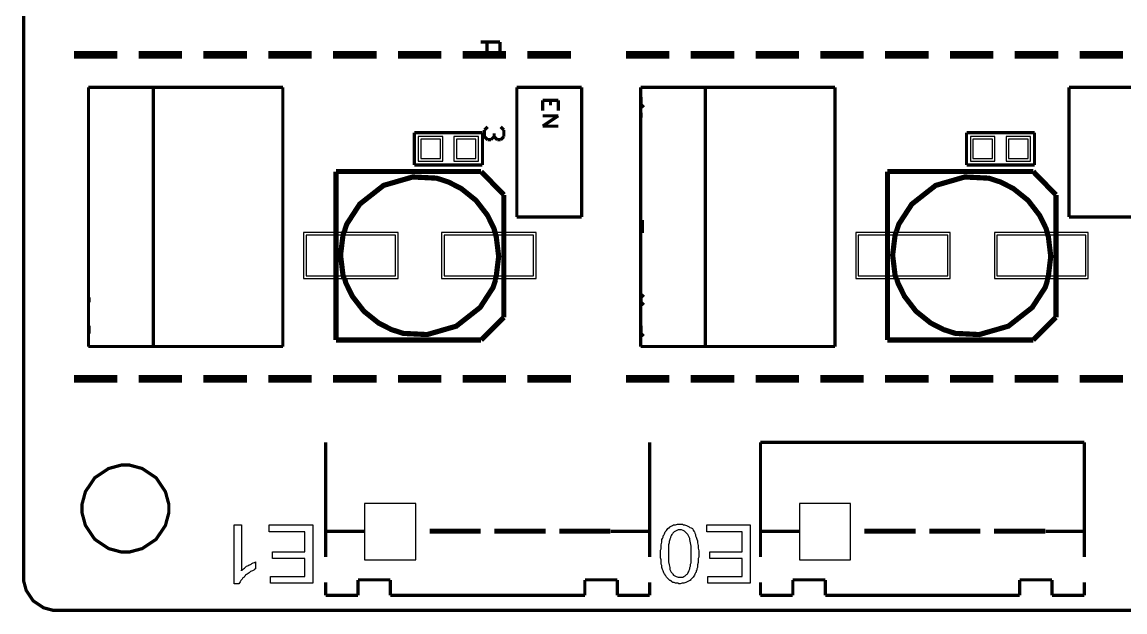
# Model space of a CAD drawing. Extents: x -110 to 1, y -84 to 0.
# Drawn here: x -109.55 to -66.32, y -83.92 to -60.82 of the extents above; entities that cross this region are included whole.
import ezdxf

# ---------------------------------------------------------------- set-up
doc = ezdxf.new("R2010")
doc.units = 0
doc.header["$MEASUREMENT"] = 0

msp = doc.modelspace()

# ---------------------------------------------------------------- linework, layer by layer
at = {"color": 0}
for points, const_width in [([(-109.482, -1.181), (-109.482, -82.587)], 0.127), ([(-106.663, -61.95), (-106.663, -62.255)], 1.702), ([(-104.123, -61.95), (-104.123, -62.255)], 1.702), ([(-101.584, -61.95), (-101.584, -62.255)], 1.702), ([(-99.044, -61.95), (-99.044, -62.255)], 1.702), ([(-96.504, -61.95), (-96.504, -62.255)], 1.702), ([(-93.964, -61.95), (-93.964, -62.255)], 1.702), ([(-91.424, -61.95), (-91.424, -62.255)], 1.702), ([(-88.884, -61.95), (-88.884, -62.255)], 1.702), ([(-85.024, -61.95), (-85.024, -62.255)], 1.702), ([(-82.484, -61.95), (-82.484, -62.255)], 1.702), ([(-79.944, -61.95), (-79.944, -62.255)], 1.702), ([(-77.404, -61.95), (-77.404, -62.255)], 1.702), ([(-74.865, -61.95), (-74.865, -62.255)], 1.702), ([(-72.325, -61.95), (-72.325, -62.255)], 1.702), ([(-69.785, -61.95), (-69.785, -62.255)], 1.702), ([(-67.245, -61.95), (-67.245, -62.255)], 1.702), ([(-91.576, -61.595), (-90.815, -61.595)], 0.127), ([(-91.323, -61.975), (-91.323, -61.595)], 0.127), ([(-90.815, -61.595), (-90.815, -61.975)], 0.127), ([(-91.196, -62.102), (-91.323, -61.975)], 0.127), ([(-90.942, -62.102), (-91.196, -62.102)], 0.127), ([(-90.815, -61.975), (-90.942, -62.102)], 0.127), ([(-106.943, -63.371), (-106.943, -73.525)], 0.127), ([(-104.403, -63.371), (-106.943, -63.371)], 0.127), ([(-104.403, -63.371), (-104.403, -73.525)], 0.127), ([(-104.403, -63.371), (-104.403, -73.525)], 0.127), ([(-99.323, -63.371), (-104.403, -63.371)], 0.127), ([(-99.323, -63.371), (-99.323, -73.525)], 0.127), ([(-90.154, -63.371), (-90.154, -68.448)], 0.127), ([(-87.615, -63.371), (-90.154, -63.371)], 0.127), ([(-87.615, -63.371), (-87.615, -68.448)], 0.127), ([(-82.764, -63.371), (-85.303, -63.371)], 0.127), ([(-85.303, -63.371), (-85.303, -73.525)], 0.127), ([(-82.764, -63.371), (-82.764, -73.525)], 0.127), ([(-82.764, -63.371), (-82.764, -73.525)], 0.127), ([(-77.684, -63.371), (-82.764, -63.371)], 0.127), ([(-77.684, -63.371), (-77.684, -73.525)], 0.127), ([(-68.515, -63.371), (-68.515, -68.448)], 0.127), ([(-65.975, -63.371), (-68.515, -63.371)], 0.127), ([(-88.529, -63.879), (-89.138, -63.879)], 0.127), ([(-89.138, -63.879), (-89.138, -64.285)], 0.127), ([(-88.834, -63.879), (-88.834, -64.083)], 0.127), ([(-88.529, -64.285), (-88.529, -63.879)], 0.127), ([(-85.278, -63.752), (-85.278, -64.057)], 0.127), ([(-85.278, -64.057), (-85.176, -64.158)], 0.127), ([(-85.278, -64.463), (-85.278, -64.362)], 0.127), ([(-85.278, -64.362), (-85.278, -64.564)], 0.127), ([(-89.138, -64.489), (-88.529, -64.489)], 0.127), ([(-88.529, -64.489), (-89.138, -64.895)], 0.127), ([(-89.138, -64.895), (-88.529, -64.895)], 0.127), ([(-94.167, -65.148), (-94.167, -66.418)], 0.127), ([(-91.5, -65.148), (-94.167, -65.148)], 0.127), ([(-91.5, -65.148), (-91.5, -66.418)], 0.127), ([(-91.424, -65.047), (-91.297, -64.92)], 0.127), ([(-91.424, -65.301), (-91.424, -65.047)], 0.127), ([(-91.297, -65.428), (-91.424, -65.301)], 0.127), ([(-91.043, -65.301), (-91.17, -65.428)], 0.127), ([(-91.043, -65.301), (-91.043, -65.174)], 0.127), ([(-91.043, -65.174), (-91.043, -65.301)], 0.127), ([(-90.916, -65.428), (-91.043, -65.301)], 0.127), ([(-90.789, -64.92), (-90.662, -65.047)], 0.127), ([(-90.662, -65.301), (-90.789, -65.428)], 0.127), ([(-90.662, -65.047), (-90.662, -65.301)], 0.127), ([(-72.528, -65.148), (-72.528, -66.418)], 0.127), ([(-69.861, -65.148), (-72.528, -65.148)], 0.127), ([(-69.861, -65.148), (-69.861, -66.418)], 0.127), ([(-91.17, -65.428), (-91.297, -65.428)], 0.127), ([(-90.789, -65.428), (-90.916, -65.428)], 0.127), ([(-97.24, -66.672), (-97.24, -68.88)], 0.203), ([(-91.551, -66.672), (-97.24, -66.672)], 0.203), ([(-91.5, -66.418), (-94.167, -66.418)], 0.127), ([(-90.662, -67.585), (-91.551, -66.672)], 0.203), ([(-75.626, -66.672), (-75.626, -68.88)], 0.203), ([(-69.912, -66.672), (-75.626, -66.672)], 0.203), ([(-69.861, -66.418), (-72.528, -66.418)], 0.127), ([(-69.023, -67.585), (-69.912, -66.672)], 0.203), ([(-96.913, -69.019), (-96.82, -68.733), (-96.31, -67.948), (-95.375, -67.215), (-94.234, -66.885), (-93.298, -66.932), (-93.012, -67.024), (-92.835, -67.081), (-92.331, -67.339), (-91.755, -67.801), (-91.303, -68.385), (-91.054, -68.892), (-91, -69.069)], 0.203), ([(-75.274, -69.019), (-75.181, -68.733), (-74.671, -67.948), (-73.736, -67.215), (-72.595, -66.885), (-71.659, -66.932), (-71.372, -67.024), (-71.195, -67.081), (-70.692, -67.339), (-70.115, -67.801), (-69.664, -68.385), (-69.414, -68.892), (-69.36, -69.069)], 0.203), ([(-90.662, -67.585), (-90.662, -68.88)], 0.203), ([(-69.023, -67.585), (-69.023, -68.88)], 0.203), ([(-106.943, -68.575), (-106.943, -69.083)], 0.127), ([(-87.615, -68.448), (-90.154, -68.448)], 0.127), ([(-85.227, -68.575), (-85.227, -69.083)], 0.127), ([(-65.975, -68.448), (-68.515, -68.448)], 0.127), ([(-97.24, -68.88), (-97.24, -71.088)], 0.203), ([(-96.921, -70.873), (-96.968, -70.722), (-97.062, -69.946), (-96.968, -69.171), (-96.921, -69.019)], 0.203), ([(-91.007, -69.07), (-90.96, -69.221), (-90.865, -69.997), (-90.96, -70.773), (-91.007, -70.923)], 0.203), ([(-90.662, -68.88), (-90.662, -71.088)], 0.203), ([(-75.626, -68.88), (-75.626, -71.088)], 0.203), ([(-75.281, -70.873), (-75.329, -70.722), (-75.423, -69.946), (-75.329, -69.171), (-75.281, -69.019)], 0.203), ([(-69.368, -69.07), (-69.32, -69.221), (-69.226, -69.997), (-69.32, -70.773), (-69.368, -70.923)], 0.203), ([(-69.023, -68.88), (-69.023, -71.088)], 0.203), ([(-90.99, -70.923), (-91.082, -71.21), (-91.592, -71.996), (-92.526, -72.728), (-93.668, -73.057), (-94.604, -73.011), (-94.891, -72.918), (-95.068, -72.862), (-95.571, -72.604), (-96.148, -72.143), (-96.599, -71.558), (-96.848, -71.051), (-96.903, -70.873)], 0.203), ([(-69.351, -70.923), (-69.443, -71.21), (-69.953, -71.996), (-70.887, -72.728), (-72.029, -73.057), (-72.964, -73.011), (-73.251, -72.918), (-73.428, -72.862), (-73.932, -72.604), (-74.509, -72.143), (-74.96, -71.558), (-75.209, -71.051), (-75.264, -70.873)], 0.203), ([(-97.24, -71.088), (-97.24, -73.271)], 0.203), ([(-90.662, -71.088), (-90.662, -72.382)], 0.203), ([(-75.626, -71.088), (-75.626, -73.271)], 0.203), ([(-69.023, -71.088), (-69.023, -72.382)], 0.203), ([(-106.917, -71.596), (-106.917, -71.799)], 0.127), ([(-85.176, -71.495), (-85.278, -71.596)], 0.127), ([(-85.278, -71.596), (-85.278, -71.799)], 0.127), ([(-85.278, -71.799), (-85.176, -71.901)], 0.127), ([(-90.662, -72.382), (-91.551, -73.271)], 0.203), ([(-69.023, -72.382), (-69.912, -73.271)], 0.203), ([(-106.917, -72.713), (-106.917, -73.017)], 0.127), ([(-85.278, -72.713), (-85.278, -73.017)], 0.127), ([(-85.278, -73.017), (-85.176, -73.119)], 0.127), ([(-104.403, -73.525), (-106.943, -73.525)], 0.127), ([(-99.323, -73.525), (-104.403, -73.525)], 0.127), ([(-91.551, -73.271), (-97.24, -73.271)], 0.203), ([(-82.764, -73.525), (-85.303, -73.525)], 0.127), ([(-77.684, -73.525), (-82.764, -73.525)], 0.127), ([(-69.912, -73.271), (-75.626, -73.271)], 0.203), ([(-106.663, -74.642), (-106.663, -74.946)], 1.702), ([(-104.123, -74.642), (-104.123, -74.946)], 1.702), ([(-101.584, -74.642), (-101.584, -74.946)], 1.702), ([(-99.044, -74.642), (-99.044, -74.946)], 1.702), ([(-96.504, -74.642), (-96.504, -74.946)], 1.702), ([(-93.964, -74.642), (-93.964, -74.946)], 1.702), ([(-91.424, -74.642), (-91.424, -74.946)], 1.702), ([(-88.884, -74.642), (-88.884, -74.946)], 1.702), ([(-85.024, -74.642), (-85.024, -74.946)], 1.702), ([(-82.484, -74.642), (-82.484, -74.946)], 1.702), ([(-79.944, -74.642), (-79.944, -74.946)], 1.702), ([(-77.404, -74.642), (-77.404, -74.946)], 1.702), ([(-74.865, -74.642), (-74.865, -74.946)], 1.702), ([(-72.325, -74.642), (-72.325, -74.946)], 1.702), ([(-69.785, -74.642), (-69.785, -74.946)], 1.702), ([(-67.245, -74.642), (-67.245, -74.946)], 1.702), ([(-97.646, -77.282), (-97.646, -81.775)], 0.127), ([(-84.948, -77.282), (-84.948, -81.775)], 0.127), ([(-80.604, -77.282), (-80.604, -81.775)], 0.127), ([(-67.905, -77.282), (-80.604, -77.282)], 0.127), ([(-67.905, -77.282), (-67.905, -81.775)], 0.127), ([(-92.567, -80.658), (-92.567, -80.861)], 2.006), ([(-90.027, -80.658), (-90.027, -80.861)], 2.006), ([(-87.487, -80.658), (-87.487, -80.861)], 2.006), ([(-75.525, -80.658), (-75.525, -80.861)], 2.006), ([(-72.985, -80.658), (-72.985, -80.861)], 2.006), ([(-70.445, -80.658), (-70.445, -80.861)], 2.006), ([(-96.123, -80.759), (-97.646, -80.759)], 0.127), ([(-84.948, -80.759), (-86.471, -80.759)], 0.127), ([(-79.08, -80.759), (-80.604, -80.759)], 0.127), ([(-67.905, -80.759), (-69.429, -80.759)], 0.127), ([(-108.213, -83.856), (-108.335, -83.856), (-108.706, -83.757), (-109.11, -83.484), (-109.382, -83.081), (-109.482, -82.71), (-109.482, -82.587)], 0.127), ([(-97.646, -82.765), (-97.646, -83.272)], 0.127), ([(-96.377, -82.663), (-96.377, -83.272)], 0.127), ([(-95.107, -82.663), (-96.377, -82.663)], 0.127), ([(-95.107, -82.663), (-95.107, -83.272)], 0.127), ([(-87.487, -82.663), (-87.487, -83.272)], 0.127), ([(-86.218, -82.663), (-87.487, -82.663)], 0.127), ([(-86.218, -82.663), (-86.218, -83.272)], 0.127), ([(-84.948, -82.765), (-84.948, -83.272)], 0.127), ([(-80.604, -82.765), (-80.604, -83.272)], 0.127), ([(-79.335, -82.663), (-79.335, -83.272)], 0.127), ([(-78.065, -82.663), (-79.335, -82.663)], 0.127), ([(-78.065, -82.663), (-78.065, -83.272)], 0.127), ([(-69.176, -82.663), (-70.445, -82.663)], 0.127), ([(-70.445, -82.663), (-70.445, -83.272)], 0.127), ([(-69.176, -82.663), (-69.176, -83.272)], 0.127), ([(-67.905, -82.765), (-67.905, -83.272)], 0.127), ([(-96.377, -83.272), (-97.646, -83.272)], 0.127), ([(-87.487, -83.272), (-95.107, -83.272)], 0.127), ([(-84.948, -83.272), (-86.218, -83.272)], 0.127), ([(-79.335, -83.272), (-80.604, -83.272)], 0.127), ([(-70.445, -83.272), (-78.065, -83.272)], 0.127), ([(-67.905, -83.272), (-69.176, -83.272)], 0.127), ([(-0.752, -83.856), (-108.213, -83.856)], 0.127)]:
    msp.add_lwpolyline(points, dxfattribs=dict(at, const_width=const_width))
for points, const_width in [([(-105.672, -64.641), (-105.672, -64.641)], 1.702), ([(-103.132, -64.641), (-103.132, -64.641)], 1.702), ([(-100.593, -64.641), (-100.593, -64.641)], 1.702), ([(-88.884, -64.641), (-88.884, -64.641)], 1.702), ([(-84.033, -64.641), (-84.033, -64.641)], 1.702), ([(-81.494, -64.641), (-81.494, -64.641)], 1.702), ([(-78.953, -64.641), (-78.953, -64.641)], 1.702), ([(-67.245, -64.641), (-67.245, -64.641)], 1.702), ([(-90.916, -65.428), (-90.916, -65.428)], 0.127), ([(-90.916, -65.428), (-90.916, -65.428)], 0.127), ([(-90.916, -65.428), (-90.916, -65.428)], 0.127), ([(-105.672, -67.179), (-105.672, -67.179)], 1.702), ([(-103.132, -67.179), (-103.132, -67.179)], 1.702), ([(-100.593, -67.179), (-100.593, -67.179)], 1.702), ([(-88.884, -67.179), (-88.884, -67.179)], 1.702), ([(-84.033, -67.179), (-84.033, -67.179)], 1.702), ([(-81.494, -67.179), (-81.494, -67.179)], 1.702), ([(-78.953, -67.179), (-78.953, -67.179)], 1.702), ([(-67.245, -67.179), (-67.245, -67.179)], 1.702), ([(-84.338, -67.306), (-84.338, -67.306)], 0.127), ([(-105.672, -69.717), (-105.672, -69.717)], 1.702), ([(-103.132, -69.717), (-103.132, -69.717)], 1.702), ([(-100.593, -69.717), (-100.593, -69.717)], 1.702), ([(-84.033, -69.717), (-84.033, -69.717)], 1.702), ([(-81.494, -69.717), (-81.494, -69.717)], 1.702), ([(-78.953, -69.717), (-78.953, -69.717)], 1.702), ([(-84.338, -70.225), (-84.338, -70.225)], 0.127), ([(-105.672, -72.256), (-105.672, -72.256)], 1.702), ([(-103.132, -72.256), (-103.132, -72.256)], 1.702), ([(-100.593, -72.256), (-100.593, -72.256)], 1.702), ([(-84.033, -72.256), (-84.033, -72.256)], 1.702), ([(-81.494, -72.256), (-81.494, -72.256)], 1.702), ([(-78.953, -72.256), (-78.953, -72.256)], 1.702), ([(-107.196, -79.871), (-107.196, -80.037), (-107.062, -80.533), (-106.697, -81.074), (-106.157, -81.438), (-105.66, -81.572), (-105.495, -81.572), (-105.33, -81.572), (-104.833, -81.438), (-104.291, -81.074), (-103.927, -80.533), (-103.793, -80.037), (-103.793, -79.871), (-103.793, -79.706), (-103.927, -79.209), (-104.291, -78.668), (-104.833, -78.304), (-105.33, -78.17), (-105.495, -78.17), (-105.66, -78.17), (-106.157, -78.304), (-106.697, -78.668), (-107.062, -79.209), (-107.196, -79.706), (-107.196, -79.871)], 0.127)]:
    msp.add_lwpolyline(points, close=True, dxfattribs=dict(at, const_width=const_width))
for points in [[(-93.05, -66.265), (-93.05, -65.301), (-94.015, -65.301), (-94.015, -66.265), (-93.05, -66.265)], [(-93.151, -66.164), (-93.151, -65.402), (-93.913, -65.402), (-93.913, -66.164), (-93.151, -66.164)], [(-91.653, -66.265), (-91.653, -65.301), (-92.618, -65.301), (-92.618, -66.265), (-91.653, -66.265)], [(-91.755, -66.164), (-91.755, -65.402), (-92.516, -65.402), (-92.516, -66.164), (-91.755, -66.164)], [(-71.411, -66.265), (-71.411, -65.301), (-72.376, -65.301), (-72.376, -66.265), (-71.411, -66.265)], [(-71.512, -66.164), (-71.512, -65.402), (-72.274, -65.402), (-72.274, -66.164), (-71.512, -66.164)], [(-70.014, -66.265), (-70.014, -65.301), (-70.979, -65.301), (-70.979, -66.265), (-70.014, -66.265)], [(-70.115, -66.164), (-70.115, -65.402), (-70.877, -65.402), (-70.877, -66.164), (-70.115, -66.164)], [(-98.511, -69.058), (-98.511, -70.86), (-94.802, -70.86), (-94.802, -69.058), (-98.511, -69.058)], [(-98.409, -69.159), (-98.409, -70.758), (-94.904, -70.758), (-94.904, -69.159), (-98.409, -69.159)], [(-93.1, -69.058), (-93.1, -70.86), (-89.392, -70.86), (-89.392, -69.058), (-93.1, -69.058)], [(-92.999, -69.159), (-92.999, -70.758), (-89.494, -70.758), (-89.494, -69.159), (-92.999, -69.159)], [(-76.871, -69.058), (-76.871, -70.86), (-73.163, -70.86), (-73.163, -69.058), (-76.871, -69.058)], [(-76.769, -69.159), (-76.769, -70.758), (-73.264, -70.758), (-73.264, -69.159), (-76.769, -69.159)], [(-71.436, -69.058), (-71.436, -70.86), (-67.753, -70.86), (-67.753, -69.058), (-71.436, -69.058)], [(-71.334, -69.159), (-71.334, -70.758), (-67.854, -70.758), (-67.854, -69.159), (-71.334, -69.159)], [(-94.117, -81.876), (-94.117, -79.668), (-96.123, -79.668), (-96.123, -81.876), (-94.117, -81.876)], [(-77.074, -81.876), (-77.074, -79.668), (-79.08, -79.668), (-79.08, -81.876), (-77.074, -81.876)], [(-101.228, -80.506), (-100.948, -80.506), (-100.948, -82.308), (-100.948, -82.282), (-100.923, -82.282), (-100.898, -82.257), (-100.872, -82.232), (-100.822, -82.206), (-100.796, -82.181), (-100.746, -82.13), (-100.669, -82.105), (-100.669, -82.105), (-100.669, -82.105), (-100.643, -82.079), (-100.619, -82.079), (-100.568, -82.054), (-100.542, -82.028), (-100.491, -82.003), (-100.44, -81.978), (-100.39, -81.953), (-100.39, -82.232), (-100.39, -82.232), (-100.39, -82.232), (-100.416, -82.232), (-100.416, -82.257), (-100.44, -82.257), (-100.465, -82.282), (-100.517, -82.308), (-100.593, -82.333), (-100.643, -82.384), (-100.72, -82.435), (-100.796, -82.486), (-100.796, -82.511), (-100.796, -82.511), (-100.822, -82.536), (-100.846, -82.562), (-100.898, -82.587), (-100.923, -82.638), (-100.974, -82.688), (-101, -82.739), (-101.05, -82.815), (-101.228, -82.815), (-101.228, -80.506)], [(-98.154, -80.506), (-98.154, -82.79), (-99.806, -82.79), (-99.806, -82.536), (-98.46, -82.536), (-98.46, -81.826), (-99.729, -81.826), (-99.729, -81.572), (-98.46, -81.572), (-98.46, -80.785), (-99.857, -80.785), (-99.857, -80.506), (-98.154, -80.506)], [(-83.018, -81.648), (-83.018, -81.648), (-83.018, -81.648), (-83.018, -81.673), (-83.018, -81.699), (-83.018, -81.749), (-83.018, -81.775), (-83.043, -81.826), (-83.043, -81.876), (-83.043, -81.978), (-83.068, -82.079), (-83.068, -82.181), (-83.093, -82.232), (-83.093, -82.282), (-83.093, -82.282), (-83.119, -82.308), (-83.119, -82.308), (-83.119, -82.333), (-83.119, -82.359), (-83.145, -82.384), (-83.17, -82.435), (-83.195, -82.486), (-83.246, -82.562), (-83.297, -82.612), (-83.347, -82.663), (-83.347, -82.663), (-83.347, -82.688), (-83.373, -82.688), (-83.373, -82.688), (-83.424, -82.714), (-83.475, -82.739), (-83.525, -82.765), (-83.602, -82.79), (-83.678, -82.79), (-83.754, -82.815), (-83.779, -82.815), (-83.779, -82.815), (-83.779, -82.815), (-83.805, -82.815), (-83.83, -82.79), (-83.881, -82.79), (-83.931, -82.79), (-83.983, -82.765), (-84.033, -82.765), (-84.084, -82.739), (-84.084, -82.714), (-84.11, -82.714), (-84.135, -82.688), (-84.16, -82.688), (-84.211, -82.638), (-84.236, -82.612), (-84.287, -82.562), (-84.313, -82.511), (-84.313, -82.511), (-84.338, -82.486), (-84.338, -82.46), (-84.363, -82.435), (-84.389, -82.384), (-84.415, -82.308), (-84.44, -82.257), (-84.465, -82.181), (-84.465, -82.181), (-84.465, -82.155), (-84.465, -82.155), (-84.465, -82.13), (-84.465, -82.13), (-84.465, -82.105), (-84.49, -82.054), (-84.49, -82.028), (-84.49, -82.003), (-84.49, -81.953), (-84.49, -81.902), (-84.49, -81.876), (-84.516, -81.8), (-84.516, -81.749), (-84.516, -81.648), (-84.516, -81.648), (-84.516, -81.622), (-84.516, -81.597), (-84.516, -81.572), (-84.516, -81.547), (-84.516, -81.495), (-84.49, -81.445), (-84.49, -81.394), (-84.49, -81.293), (-84.465, -81.191), (-84.465, -81.089), (-84.44, -81.039), (-84.415, -80.988), (-84.415, -80.988), (-84.415, -80.988), (-84.415, -80.962), (-84.415, -80.937), (-84.415, -80.937), (-84.389, -80.912), (-84.363, -80.861), (-84.338, -80.785), (-84.287, -80.734), (-84.236, -80.658), (-84.186, -80.607), (-84.186, -80.607), (-84.16, -80.607), (-84.16, -80.607), (-84.16, -80.581), (-84.11, -80.556), (-84.058, -80.531), (-84.008, -80.506), (-83.931, -80.506), (-83.856, -80.48), (-83.754, -80.48), (-83.754, -80.48), (-83.754, -80.48), (-83.729, -80.48), (-83.703, -80.48), (-83.678, -80.48), (-83.652, -80.48), (-83.627, -80.506), (-83.576, -80.506), (-83.5, -80.531), (-83.449, -80.556), (-83.398, -80.581), (-83.373, -80.607), (-83.322, -80.632), (-83.271, -80.658), (-83.246, -80.708), (-83.246, -80.708), (-83.246, -80.734), (-83.22, -80.734), (-83.22, -80.759), (-83.195, -80.785), (-83.17, -80.835), (-83.145, -80.886), (-83.145, -80.937), (-83.119, -80.988), (-83.093, -81.064), (-83.068, -81.14), (-83.068, -81.216), (-83.043, -81.318), (-83.043, -81.419), (-83.018, -81.521), (-83.018, -81.648)], [(-83.322, -81.648), (-83.322, -81.622), (-83.322, -81.622), (-83.322, -81.597), (-83.322, -81.547), (-83.322, -81.495), (-83.322, -81.445), (-83.322, -81.394), (-83.322, -81.343), (-83.347, -81.216), (-83.373, -81.089), (-83.373, -81.039), (-83.398, -80.988), (-83.424, -80.937), (-83.449, -80.886), (-83.449, -80.886), (-83.449, -80.886), (-83.475, -80.861), (-83.5, -80.835), (-83.525, -80.81), (-83.576, -80.759), (-83.627, -80.734), (-83.703, -80.708), (-83.729, -80.708), (-83.754, -80.708), (-83.779, -80.708), (-83.779, -80.708), (-83.779, -80.708), (-83.805, -80.708), (-83.83, -80.708), (-83.881, -80.734), (-83.931, -80.759), (-83.983, -80.785), (-84.008, -80.81), (-84.033, -80.835), (-84.058, -80.861), (-84.084, -80.886), (-84.084, -80.886), (-84.084, -80.912), (-84.11, -80.912), (-84.11, -80.937), (-84.11, -80.937), (-84.135, -80.988), (-84.135, -81.013), (-84.16, -81.064), (-84.16, -81.089), (-84.186, -81.166), (-84.186, -81.216), (-84.211, -81.293), (-84.211, -81.368), (-84.211, -81.445), (-84.211, -81.547), (-84.211, -81.648), (-84.211, -81.648), (-84.211, -81.673), (-84.211, -81.699), (-84.211, -81.724), (-84.211, -81.775), (-84.211, -81.826), (-84.211, -81.876), (-84.211, -81.953), (-84.186, -82.079), (-84.16, -82.181), (-84.16, -82.257), (-84.135, -82.308), (-84.11, -82.359), (-84.084, -82.384), (-84.084, -82.384), (-84.084, -82.384), (-84.058, -82.409), (-84.033, -82.435), (-84.008, -82.486), (-83.957, -82.511), (-83.906, -82.536), (-83.83, -82.562), (-83.805, -82.562), (-83.754, -82.562), (-83.754, -82.562), (-83.754, -82.562), (-83.754, -82.562), (-83.729, -82.562), (-83.703, -82.562), (-83.652, -82.562), (-83.602, -82.536), (-83.551, -82.511), (-83.5, -82.46), (-83.475, -82.435), (-83.449, -82.409), (-83.449, -82.409), (-83.449, -82.384), (-83.449, -82.384), (-83.424, -82.359), (-83.424, -82.333), (-83.398, -82.308), (-83.398, -82.282), (-83.373, -82.232), (-83.373, -82.181), (-83.347, -82.13), (-83.347, -82.054), (-83.322, -82.003), (-83.322, -81.927), (-83.322, -81.826), (-83.322, -81.749), (-83.322, -81.648)], [(-81.011, -80.506), (-81.011, -82.79), (-82.662, -82.79), (-82.662, -82.536), (-81.315, -82.536), (-81.315, -81.826), (-82.586, -81.826), (-82.586, -81.572), (-81.315, -81.572), (-81.315, -80.785), (-82.712, -80.785), (-82.712, -80.506), (-81.011, -80.506)]]:
    msp.add_lwpolyline(points, close=True, dxfattribs=at)

doc.saveas('drawing.dxf')
